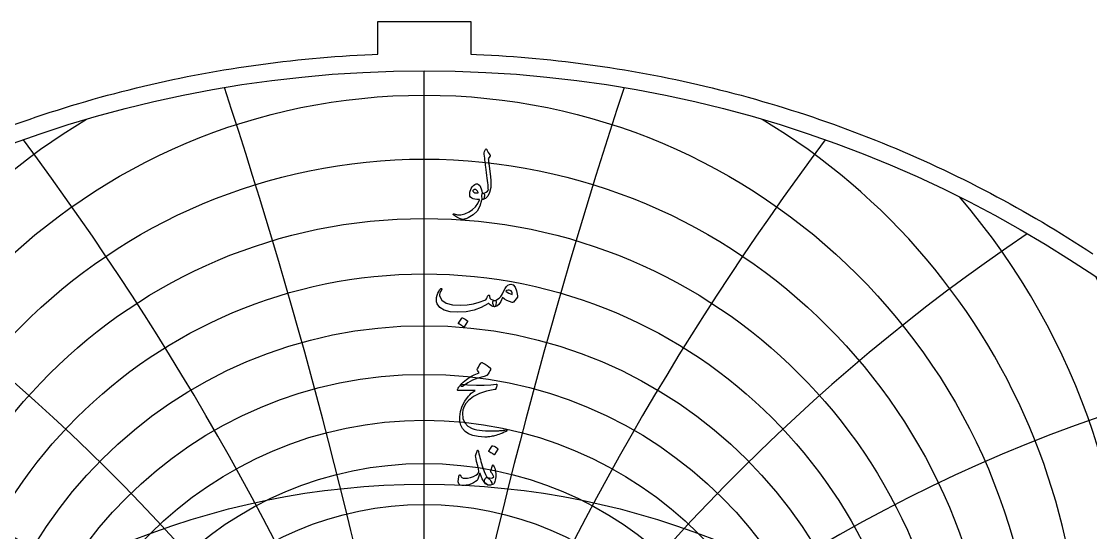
# Model space of a CAD drawing. Header units: millimetres. Extents: x -75 to 75, y -75 to 77.
# Drawn here: x -25 to 41.3, y 45.6 to 77.3 of the extents above; entities that cross this region are included whole.
import ezdxf

# ---------------------------------------------------------------- set-up
doc = ezdxf.new("R2010")
doc.units = ezdxf.units.MM
for name, color, linetype in [('CUT_OUTER', 1, 'Continuous'), ('ENGRAVE', 7, 'Continuous'), ('ENGRAVE_FINE', 8, 'Continuous'), ('TEXT', 5, 'Continuous')]:
    doc.layers.add(name, color=color, linetype=linetype)

msp = doc.modelspace()

# ---------------------------------------------------------------- linework, layer by layer
at = {"layer": 'CUT_OUTER'}
msp.add_lwpolyline([(-25.3804, 70.9336), (-24.9447, 71.088), (-24.5081, 71.2397), (-24.0705, 71.3887), (-23.632, 71.5351), (-23.1926, 71.6787), (-22.7524, 71.8197), (-22.3113, 71.9579), (-21.8693, 72.0935), (-21.4266, 72.2263), (-20.983, 72.3564), (-20.5386, 72.4838), (-20.0935, 72.6085), (-19.6476, 72.7304), (-19.2009, 72.8496), (-18.7536, 72.966), (-18.3055, 73.0797), (-17.8568, 73.1907), (-17.4073, 73.2989), (-16.9573, 73.4043), (-16.5065, 73.507), (-16.0552, 73.6069), (-15.6033, 73.704), (-15.1507, 73.7983), (-14.6976, 73.8899), (-14.244, 73.9787), (-13.7898, 74.0647), (-13.3351, 74.1479), (-12.8798, 74.2284), (-12.4241, 74.306), (-11.968, 74.3808), (-11.5114, 74.4529), (-11.0543, 74.5221), (-10.5968, 74.5885), (-10.139, 74.6521), (-9.6807, 74.7129), (-9.2221, 74.7709), (-8.7632, 74.8261), (-8.3039, 74.8785), (-7.8443, 74.928), (-7.3844, 74.9747), (-6.9242, 75.0186), (-6.4638, 75.0597), (-6.0031, 75.0979), (-5.5422, 75.1334), (-5.0811, 75.166), (-4.6198, 75.1957), (-4.1583, 75.2227), (-3.6966, 75.2468), (-3.2349, 75.268), (-2.8875, 75.2819), (-2.8875, 77.3175), (2.8875, 77.3175), (2.8875, 75.2819), (3.2349, 75.268), (3.6966, 75.2468), (4.1583, 75.2227), (4.6198, 75.1957), (5.0811, 75.166), (5.5422, 75.1334), (6.0031, 75.0979), (6.4638, 75.0597), (6.9242, 75.0186), (7.3844, 74.9747), (7.8443, 74.928), (8.3039, 74.8785), (8.7632, 74.8261), (9.2221, 74.7709), (9.6807, 74.7129), (10.139, 74.6521), (10.5968, 74.5885), (11.0543, 74.5221), (11.5114, 74.4529), (11.968, 74.3808), (12.4241, 74.306), (12.8798, 74.2284), (13.3351, 74.1479), (13.7898, 74.0647), (14.244, 73.9787), (14.6976, 73.8899), (15.1507, 73.7983), (15.6033, 73.704), (16.0552, 73.6069), (16.5065, 73.507), (16.9573, 73.4043), (17.4073, 73.2989), (17.8568, 73.1907), (18.3055, 73.0797), (18.7536, 72.966), (19.2009, 72.8496), (19.6476, 72.7304), (20.0935, 72.6085), (20.5386, 72.4838), (20.983, 72.3564), (21.4266, 72.2263), (21.8693, 72.0935), (22.3113, 71.9579), (22.7524, 71.8197), (23.1926, 71.6787), (23.632, 71.5351), (24.0705, 71.3887), (24.5081, 71.2397), (24.9447, 71.088), (25.3804, 70.9336), (25.8152, 70.7765), (26.249, 70.6168), (26.6818, 70.4544), (27.1136, 70.2893), (27.5444, 70.1217), (27.9741, 69.9513), (28.4028, 69.7784), (28.8304, 69.6028), (29.2569, 69.4246), (29.6824, 69.2437), (30.1067, 69.0603), (30.5299, 68.8743), (30.9519, 68.6857), (31.3728, 68.4944), (31.7924, 68.3007), (32.2109, 68.1043), (32.6282, 67.9054), (33.0443, 67.7039), (33.4591, 67.4999), (33.8726, 67.2933), (34.2849, 67.0842), (34.6958, 66.8725), (35.1055, 66.6584), (35.5139, 66.4417), (35.9209, 66.2226), (36.3265, 66.0009), (36.7308, 65.7768), (37.1337, 65.5502), (37.5352, 65.3211), (37.9353, 65.0896), (38.334, 64.8556), (38.7312, 64.6191), (39.127, 64.3803), (39.5213, 64.139), (39.9141, 63.8953), (40.3054, 63.6492), (40.6952, 63.4006), (41.0834, 63.1498), (41.4701, 62.8965)], dxfattribs=at)
at = {"layer": 'ENGRAVE'}
msp.add_lwpolyline([(0, -74.25), (0, 74.25)], dxfattribs=at)
for centre, radius in [((0, 0), 74.25), ((0, 34.7771), 37.9628), ((0, 29.3035), 26.1179), ((0, 0), 48.6033)]:
    msp.add_circle(centre, radius, dxfattribs=at)
msp.add_arc((0, 44.4449), 54.1127, 172.720028, 7.279972, dxfattribs=at)
at = {"layer": 'ENGRAVE_FINE'}
for centre, radius in [((0, 33.4312), 35.3408), ((0, 32.2257), 32.862), ((0, 31.1446), 30.5083), ((0, 30.1743), 28.2647), ((0, 28.5224), 24.0564), ((0, 27.8226), 22.07), ((0, 27.1972), 20.15)]:
    msp.add_circle(centre, radius, dxfattribs=at)
for centre, radius, start, end in [((-347.4402, -37.2946), 352.8, 3.402186, 18.253237), ((-347.4402, -37.2946), 352.8, 3.402186, 18.253237), ((347.4402, -37.2946), 352.8, 161.746763, 176.597814), ((347.4402, -37.2946), 352.8, 161.746763, 176.597814), ((0, 36.2827), 40.7488, 120.941312, 59.058688), ((-168.3189, -37.2946), 179.1212, 6.850698, 36.78433), ((-168.3189, -37.2946), 179.1212, 6.850698, 36.78433), ((168.3189, -37.2946), 179.1212, 143.21567, 173.149302), ((168.3189, -37.2946), 179.1212, 143.21567, 173.149302), ((0, 37.9711), 43.7237, 139.431236, 40.568764), ((-106.1108, -37.2946), 122.5261, 10.394245, 55.885657), ((-106.1108, -37.2946), 122.5261, 10.394245, 55.885657), ((106.1108, -37.2946), 122.5261, 124.114343, 169.605755), ((106.1108, -37.2946), 122.5261, 124.114343, 169.605755), ((0, 39.8701), 46.9173, 152.59118, 27.40882), ((0, 42.014), 50.3656, 163.36999, 16.63001), ((-73.0105, -37.2946), 95.3084, 14.086543, 75.866611), ((-73.0105, -37.2946), 95.3084, 14.086543, 75.866611), ((73.0105, -37.2946), 95.3084, 104.133389, 165.913457), ((73.0105, -37.2946), 95.3084, 104.133389, 165.913457), ((0, 47.2154), 58.2132, 181.094584, 358.905416)]:
    msp.add_arc(centre, radius, start, end, dxfattribs=at)
at = {"layer": 'TEXT'}
for points in [[(3.7105, 69.1656), (3.7401, 69.2372), (3.7632, 69.294), (3.7797, 69.336), (3.7895, 69.3632), (3.7972, 69.3804), (3.8071, 69.3928), (3.8192, 69.4002), (3.8335, 69.4027), (3.8496, 69.3999), (3.8631, 69.3917), (3.8738, 69.378), (3.8818, 69.3588), (3.9183, 69.2646), (3.9619, 69.1798), (4.0127, 69.1044), (4.0706, 69.0382), (4.0868, 69.0171), (4.0914, 68.9932), (4.0846, 68.9666), (4.0662, 68.9372), (3.9696, 68.8011), (3.9762, 68.7402), (3.9828, 68.6803), (3.9893, 68.6216), (3.9959, 68.564), (4.0025, 68.5074), (4.0091, 68.452), (4.0157, 68.3977), (4.0223, 68.3444), (4.0829, 67.8515), (4.12, 67.4662), (4.1334, 67.1885), (4.1233, 67.0183), (4.0404, 66.7095), (3.9323, 66.4815), (3.7989, 66.3341), (3.6402, 66.2674), (3.6359, 66.2674), (3.6315, 66.2674), (3.6271, 66.2674), (3.6227, 66.2674), (3.5966, 66.2921), (3.5799, 66.3486), (3.5725, 66.437), (3.5744, 66.5572), (3.5785, 66.6017), (3.5908, 66.6341), (3.6114, 66.6544), (3.6402, 66.6626), (3.7517, 66.6848), (3.8444, 66.7252), (3.9185, 66.7836), (3.974, 66.8602), (3.9703, 66.9522), (3.9635, 67.0567), (3.9538, 67.1739), (3.941, 67.3037), (3.9255, 67.4456), (3.9076, 67.599), (3.8871, 67.764), (3.8642, 67.9404), (3.8431, 68.1139), (3.8236, 68.2698), (3.8057, 68.4081), (3.7895, 68.5288), (3.7755, 68.632), (3.7643, 68.7177), (3.7558, 68.7857), (3.75, 68.8362), (3.7061, 69.0865), (3.7047, 69.1112), (3.705, 69.1326), (3.7069, 69.1507), (3.7105, 69.1656)], [(3.5524, 66.2191), (3.4495, 65.8577), (3.2769, 65.555), (3.0345, 65.311), (2.7225, 65.1257), (2.6789, 65.1069), (2.6358, 65.09), (2.5932, 65.0751), (2.5512, 65.062), (2.5101, 65.0512), (2.47, 65.0428), (2.431, 65.0369), (2.3932, 65.0335), (2.2988, 65.047), (2.1736, 65.0961), (2.0177, 65.1809), (1.8311, 65.3014), (1.8111, 65.3187), (1.7993, 65.3354), (1.7957, 65.3516), (1.8004, 65.3672), (1.8108, 65.3793), (1.8245, 65.3848), (1.8415, 65.3837), (1.8618, 65.376), (2.0559, 65.3132), (2.2735, 65.3134), (2.5147, 65.3768), (2.7796, 65.5034), (2.9958, 65.6502), (3.1748, 65.8228), (3.3164, 66.0212), (3.4207, 66.2455), (3.4199, 66.2534), (3.4174, 66.2597), (3.4133, 66.2644), (3.4075, 66.2674), (3.2563, 66.2762), (3.1276, 66.2938), (3.0214, 66.3201), (2.9377, 66.3552), (2.8729, 66.4096), (2.8323, 66.4848), (2.8158, 66.5808), (2.8235, 66.6977), (2.826, 66.7133), (2.829, 66.729), (2.8326, 66.7451), (2.8367, 66.7614), (2.8413, 66.7783), (2.8465, 66.796), (2.8523, 66.8145), (2.8586, 66.8339), (2.9102, 66.9593), (2.9728, 67.0633), (3.0463, 67.1459), (3.1309, 67.2071), (3.2173, 67.2406), (3.2966, 67.24), (3.3688, 67.2055), (3.4339, 67.1369), (3.4907, 67.0414), (3.5338, 66.9305), (3.5631, 66.8042), (3.5788, 66.6626), (3.5874, 66.6628), (3.5958, 66.6632), (3.6039, 66.6639), (3.6117, 66.6648), (3.6195, 66.6658), (3.6276, 66.6665), (3.636, 66.6669), (3.6446, 66.667), (3.6743, 66.6607), (3.6973, 66.6418), (3.7138, 66.6102), (3.7237, 66.566), (3.7278, 66.5174), (3.727, 66.4683), (3.7212, 66.4186), (3.7105, 66.3684), (3.6965, 66.3242), (3.6809, 66.2927), (3.6636, 66.2737), (3.6446, 66.2674), (3.5612, 66.2674), (3.5607, 66.2595), (3.559, 66.2488), (3.5563, 66.2353), (3.5524, 66.2191)], [(3.3416, 66.7109), (3.2955, 66.7913), (3.245, 66.8481), (3.1902, 66.8813), (3.1309, 66.891), (3.0955, 66.8816), (3.0639, 66.8668), (3.0362, 66.8465), (3.0123, 66.8207), (3.0046, 66.807), (3.0035, 66.7922), (3.009, 66.7762), (3.0211, 66.7592), (3.0664, 66.7194), (3.132, 66.6923), (3.2179, 66.6777), (3.3241, 66.6758), (3.3351, 66.678), (3.3416, 66.6846), (3.3438, 66.6955), (3.3416, 66.7109)], [(5.3747, 61.0152), (5.5122, 60.9664), (5.6261, 60.8286), (5.7164, 60.6019), (5.7831, 60.2863), (5.7856, 60.2635), (5.7842, 60.2435), (5.779, 60.2262), (5.7699, 60.2116), (5.5284, 59.9086), (5.5117, 59.8902), (5.4922, 59.879), (5.47, 59.8749), (5.445, 59.8779), (5.2809, 59.9339), (5.1266, 60.0052), (4.9823, 60.092), (4.8478, 60.1941), (4.7394, 59.9424), (4.6206, 59.7626), (4.4913, 59.6548), (4.3516, 59.6188), (4.336, 59.6246), (4.3198, 59.6419), (4.303, 59.6707), (4.2857, 59.711), (4.2591, 59.8109), (4.2495, 59.8911), (4.2569, 59.9515), (4.2814, 59.9921), (4.2956, 60.0017), (4.3121, 60.0085), (4.3308, 60.0127), (4.3516, 60.014), (4.4515, 60.031), (4.5492, 60.0777), (4.6447, 60.154), (4.738, 60.2599), (4.7789, 60.3214), (4.8401, 60.4224), (4.9216, 60.5629), (5.0235, 60.743), (5.103, 60.8621), (5.1881, 60.9471), (5.2787, 60.9982), (5.3747, 61.0152)], [(1.0012, 60.7342), (1.0168, 60.7512), (1.033, 60.7583), (1.0498, 60.7556), (1.067, 60.743), (1.0802, 60.7265), (1.0846, 60.7078), (1.0802, 60.687), (1.067, 60.6639), (1.0001, 60.5602), (0.9573, 60.4641), (0.9386, 60.3757), (0.9441, 60.2951), (1.0816, 60.0299), (1.3492, 59.845), (1.7468, 59.7401), (2.2746, 59.7154), (2.6662, 59.7442), (3.042, 59.8043), (3.4018, 59.8957), (3.7456, 60.0184), (3.8063, 60.0544), (3.8565, 60.1095), (3.8963, 60.1839), (3.9257, 60.2775), (3.9355, 60.3041), (3.952, 60.3225), (3.9751, 60.3327), (4.0047, 60.3346), (4.0258, 60.3255), (4.0409, 60.3071), (4.05, 60.2794), (4.053, 60.2424), (4.0736, 60.1507), (4.131, 60.0821), (4.2251, 60.0365), (4.356, 60.014), (4.4032, 60.0036), (4.435, 59.9767), (4.4515, 59.9333), (4.4526, 59.8735), (4.4367, 59.7621), (4.4153, 59.6825), (4.3884, 59.6347), (4.356, 59.6188), (4.2597, 59.6314), (4.1683, 59.6693), (4.0818, 59.7324), (4.0003, 59.8208), (3.9935, 59.8244), (3.9817, 59.8219), (3.9649, 59.8134), (3.9432, 59.7989), (3.5338, 59.5683), (3.087, 59.4037), (2.6028, 59.3049), (2.0814, 59.2719), (1.5995, 59.3049), (1.2251, 59.4037), (0.9584, 59.5683), (0.7992, 59.7989), (0.763, 59.9276), (0.7509, 60.059), (0.763, 60.1932), (0.7992, 60.3302), (0.848, 60.4575), (0.898, 60.5673), (0.949, 60.6595), (1.0012, 60.7342)], [(5.0586, 60.5849), (5.1409, 60.5163), (5.2342, 60.4597), (5.3385, 60.4153), (5.4538, 60.3829), (5.4475, 60.4693), (5.4241, 60.5399), (5.3838, 60.5945), (5.3264, 60.6332), (5.2603, 60.6532), (5.1936, 60.6518), (5.1264, 60.6291), (5.0586, 60.5849)], [(2.3317, 58.9119), (2.3372, 58.9173), (2.3449, 58.9206), (2.3547, 58.9217), (2.3668, 58.9206), (2.4522, 58.8861), (2.5326, 58.8438), (2.6081, 58.7938), (2.6786, 58.7362), (2.6854, 58.7274), (2.6885, 58.7186), (2.6876, 58.7099), (2.683, 58.7011), (2.4766, 58.3674), (2.4689, 58.3594), (2.459, 58.3575), (2.447, 58.3616), (2.4327, 58.3717), (2.4203, 58.3805), (2.4008, 58.3937), (2.3742, 58.4113), (2.3405, 58.4332), (2.299, 58.4596), (2.2494, 58.4903), (2.1914, 58.5254), (2.1253, 58.565), (2.1165, 58.5715), (2.1121, 58.5781), (2.1121, 58.5847), (2.1165, 58.5913)], [(3.7061, 55.291), (3.3224, 55.1908), (2.9838, 55.0615), (2.6901, 54.9032), (2.4415, 54.7157), (2.4033, 54.6869), (2.3679, 54.6707), (2.3353, 54.6672), (2.3053, 54.6762), (2.2705, 54.7177), (2.2757, 54.7761), (2.321, 54.8516), (2.4063, 54.9441), (2.6081, 55.1115), (2.84, 55.2624), (3.1021, 55.3969), (3.3943, 55.5149), (3.3109, 55.6379), (3.2953, 55.6686), (3.2879, 55.6993), (3.2887, 55.7301), (3.2977, 55.7608), (3.3567, 55.878), (3.4108, 55.9749), (3.4599, 56.0515), (3.5041, 56.1077), (3.5324, 56.1343), (3.5601, 56.1483), (3.5873, 56.1497), (3.6139, 56.1385), (3.7684, 56.0512), (3.8982, 55.9694), (4.0033, 55.8931), (4.0838, 55.8223), (4.0994, 55.7995), (4.1068, 55.7707), (4.106, 55.7358), (4.0969, 55.695), (4.0687, 55.631), (4.0234, 55.5533), (3.9611, 55.4619), (3.8818, 55.3568), (3.8609, 55.3412), (3.8247, 55.325), (3.7731, 55.3083), (3.7061, 55.291)], [(2.6698, 54.7816), (3.2332, 54.7618), (3.7204, 54.7596), (4.1312, 54.775), (4.4658, 54.8079), (4.4761, 54.8092), (4.485, 54.8085), (4.4925, 54.8059), (4.4987, 54.8014), (4.5032, 54.7952), (4.5058, 54.7876), (4.5065, 54.7787), (4.5053, 54.7684), (4.4967, 54.7284), (4.4883, 54.6916), (4.4802, 54.6581), (4.4724, 54.6279), (4.4648, 54.601), (4.4575, 54.5774), (4.4505, 54.5571), (4.4438, 54.5401), (4.4296, 54.5129), (4.4131, 54.4929), (4.3944, 54.48), (4.3736, 54.4742), (3.8664, 54.3823), (3.4251, 54.2382), (3.0496, 54.042), (2.7401, 53.7936), (2.5836, 53.6149), (2.47, 53.4258), (2.3992, 53.2263), (2.3712, 53.0164), (2.3981, 52.6868), (2.5051, 52.4181), (2.6923, 52.2103), (2.9596, 52.0635), (3.0982, 52.019), (3.2505, 51.9823), (3.4166, 51.9532), (3.5963, 51.9318), (3.7895, 51.9178), (3.9959, 51.9109), (4.2155, 51.9112), (4.4482, 51.9186), (4.531, 51.9232), (4.6123, 51.9285), (4.6923, 51.9342), (4.771, 51.9405), (4.8477, 51.9474), (4.9219, 51.9548), (4.9937, 51.9628), (5.063, 51.9713), (5.0841, 51.9724), (5.0992, 51.9669), (5.1083, 51.9548), (5.1113, 51.9361), (5.1096, 51.9145), (5.1047, 51.8977), (5.0965, 51.8859), (5.0849, 51.8791), (4.9609, 51.8266), (4.8434, 51.7792), (4.7325, 51.7366), (4.6282, 51.699), (4.5308, 51.6661), (4.4405, 51.6375), (4.3574, 51.6134), (4.2814, 51.5936), (4.2099, 51.5791), (4.1403, 51.5662), (4.0726, 51.5549), (4.0069, 51.5453), (3.9428, 51.5379), (3.8801, 51.5333), (3.8188, 51.5313), (3.7588, 51.5322), (3.3493, 51.564), (3.0079, 51.6332), (2.7346, 51.7396), (2.5293, 51.8835), (2.3786, 52.0632), (2.2735, 52.2732), (2.214, 52.5133), (2.2, 52.7836), (2.243, 53.119), (2.346, 53.4445), (2.5087, 53.7601), (2.7313, 54.0658), (2.8183, 54.1583), (2.9168, 54.247), (3.0269, 54.3318), (3.1484, 54.4127), (2.0858, 54.4215), (2.0603, 54.4325), (2.0496, 54.4523), (2.0537, 54.4808), (2.0726, 54.5181), (2.1083, 54.5725), (2.1407, 54.6213), (2.1698, 54.6647), (2.1956, 54.7026), (2.2181, 54.7347), (2.2373, 54.7607), (2.2532, 54.7808), (2.2658, 54.7948), (2.2944, 54.7972), (2.3712, 54.7959), (2.4964, 54.7907), (2.6698, 54.7816)], [(3.3658, 50.6083), (3.391, 50.4932), (3.4185, 50.3762), (3.4481, 50.2572), (3.48, 50.1363), (3.514, 50.0129), (3.5502, 49.8866), (3.5887, 49.7572), (3.6293, 49.6247), (3.7113, 49.3865), (3.7863, 49.2076), (3.854, 49.0879), (3.9147, 49.0275), (3.9677, 48.9916), (4.0212, 48.9408), (4.0752, 48.8752), (4.1299, 48.7948), (4.1815, 48.6952), (4.1957, 48.6203), (4.1727, 48.57), (4.1123, 48.5445), (3.9172, 48.5643), (3.7445, 48.6938), (3.5944, 48.9331), (3.4668, 49.2822), (3.4641, 49.288), (3.4602, 49.2921), (3.4553, 49.2946), (3.4492, 49.2954), (3.4448, 49.2946), (3.4404, 49.2921), (3.4361, 49.288), (3.4317, 49.2822), (3.4193, 49.2257), (3.4042, 49.1659), (3.3864, 49.1027), (3.3658, 49.0363), (3.3433, 48.9735), (3.3197, 48.9211), (3.295, 48.8791), (3.2692, 48.8475), (3.1764, 48.7665), (3.0606, 48.6949), (2.9217, 48.6326), (2.7598, 48.5796), (2.5952, 48.5404), (2.4524, 48.5237), (2.3317, 48.5294), (2.2329, 48.5577), (2.1484, 48.6285), (2.1099, 48.7531), (2.1176, 48.9315), (2.1714, 49.1637), (2.1766, 49.1714), (2.1835, 49.1768), (2.192, 49.1801), (2.2022, 49.1812), (2.2142, 49.1799), (2.2241, 49.1757), (2.2318, 49.1689), (2.2373, 49.1593), (2.2581, 49.1107), (2.2812, 49.0704), (2.3064, 49.0382), (2.3339, 49.0144), (2.4195, 48.9825), (2.5359, 48.9748), (2.683, 48.9913), (2.8608, 49.0319), (3.0505, 49.0929), (3.1978, 49.1615), (3.303, 49.2378), (3.3658, 49.3217), (3.3762, 49.4068), (3.3592, 49.5523), (3.3148, 49.7581), (3.2428, 50.0243), (3.2083, 50.1646), (3.188, 50.2779), (3.1819, 50.3644), (3.1902, 50.4239), (3.2736, 50.661), (3.2826, 50.686), (3.2922, 50.7039), (3.3024, 50.7146), (3.3131, 50.7181), (3.3263, 50.7113), (3.3395, 50.6907), (3.3526, 50.6564), (3.3658, 50.6083)], [(4.2133, 50.986), (4.2188, 50.9915), (4.2265, 50.9948), (4.2363, 50.9959), (4.2484, 50.9948), (4.3338, 50.9602), (4.4142, 50.9179), (4.4897, 50.868), (4.5602, 50.8103), (4.567, 50.8016), (4.5701, 50.7928), (4.5692, 50.784), (4.5646, 50.7752), (4.3582, 50.4415), (4.3505, 50.4335), (4.3406, 50.4316), (4.3286, 50.4357), (4.3143, 50.4459), (4.3019, 50.4547), (4.2824, 50.4678), (4.2558, 50.4854), (4.2221, 50.5074), (4.1806, 50.5337), (4.131, 50.5644), (4.073, 50.5996), (4.0069, 50.6391), (3.9981, 50.6457), (3.9937, 50.6523), (3.9937, 50.6588), (3.9981, 50.6654)], [(4.2528, 49.19), (4.227, 49.2331), (4.2023, 49.2702), (4.1787, 49.3012), (4.1562, 49.3261), (4.14, 49.3475), (4.131, 49.3722), (4.129, 49.4002), (4.1342, 49.4315), (4.2265, 49.7653), (4.2394, 49.7943), (4.2561, 49.8026), (4.2767, 49.79), (4.3011, 49.7565), (4.3379, 49.6854), (4.3692, 49.5995), (4.395, 49.4988), (4.4153, 49.3832), (4.4271, 49.2723), (4.4317, 49.1637), (4.4293, 49.0572), (4.4197, 48.9529), (4.404, 48.8621), (4.3834, 48.7827), (4.3579, 48.7149), (4.3275, 48.6587), (4.2899, 48.617), (4.2385, 48.584), (4.1735, 48.5599), (4.0947, 48.5445), (4.014, 48.5415), (3.9388, 48.5544), (3.8691, 48.5832), (3.8049, 48.6279), (3.7552, 48.6848), (3.7292, 48.7498), (3.7267, 48.8231), (3.7478, 48.9046), (3.7816, 48.9713), (3.8214, 49.0133), (3.8672, 49.0306), (3.9191, 49.0232), (4.0387, 48.9943), (4.143, 48.9913), (4.232, 49.0141), (4.3055, 49.0627), (4.3071, 49.0756), (4.2989, 49.1011), (4.2808, 49.1392), (4.2528, 49.19)]]:
    msp.add_lwpolyline(points, close=True, dxfattribs=at)

doc.saveas('drawing.dxf')
